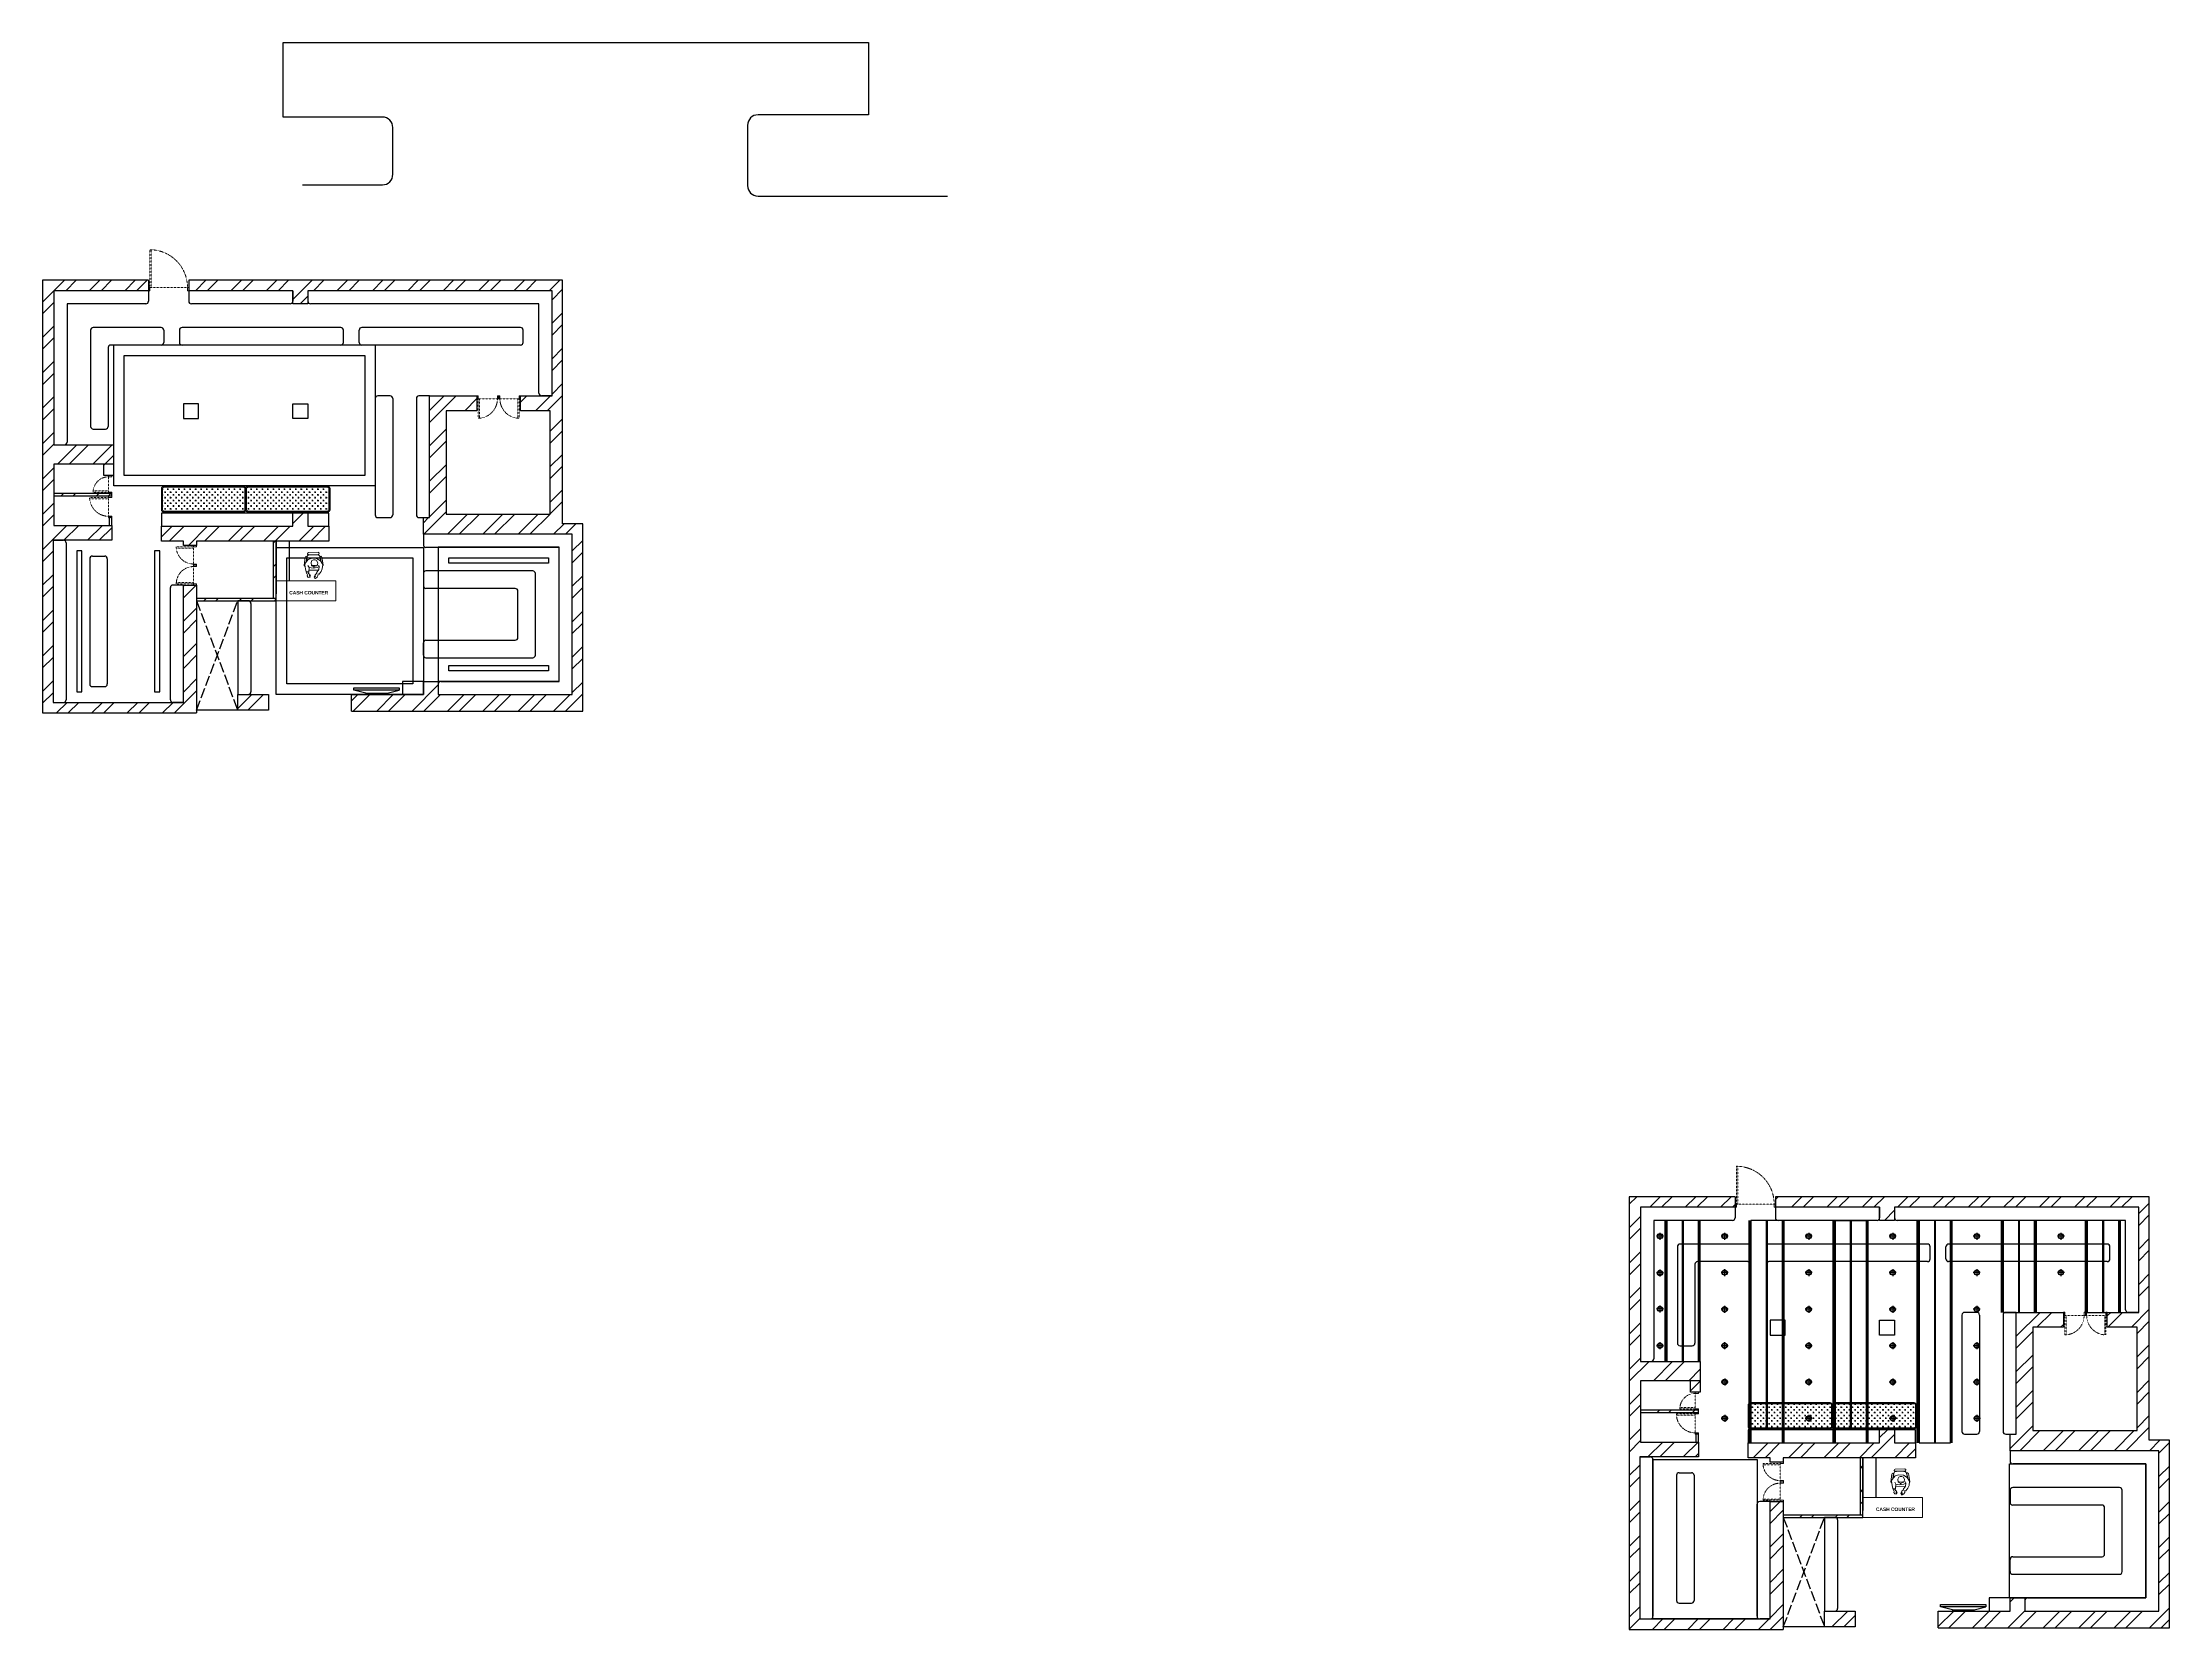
# Model space of a CAD drawing. Header units: inches. Extents: x -4677 to 18437, y -5264 to 2453.
# Drawn here: x 9108 to 11537, y 641 to 2453 of the extents above; entities that cross this region are included whole.
import ezdxf

# ---------------------------------------------------------------- set-up
doc = ezdxf.new("R2010")
doc.units = ezdxf.units.IN
for name, pattern in [('ACAD_ISO02W100', [15, 12, -3]), ('AUDIT_D_060311083008-3', [0]), ('DASHED2', [0.375, 0.25, -0.125]), ('HIDDEN', [0.375, 0.25, -0.125])]:
    doc.linetypes.add(name, pattern=pattern)
for name, color, linetype in [('A-DOOR', 251, 'AUDIT_D_060311083008-3'), ('A-Door-Frame', 1, 'Continuous'), ('A-Door-Swing', 8, 'HIDDEN'), ('IEL-HATCH-002', 7, 'Continuous'), ('PDF11_PDF_CH', 7, 'Continuous')]:
    doc.layers.add(name, color=color, linetype=linetype)
doc.styles.add('HEMI', font='stylu.ttf')

# ---------------------------------------------------------------- blocks, each defined once
blk = doc.blocks.new('*U7')
at = {"layer": 'A-Door-Frame', "lineweight": 5}
for p, q in [((0, -100), (0, 0)), ((668, -100), (668, 0))]:
    blk.add_line(p, q, dxfattribs=at)
for points in [[(0, -100), (40, -100), (40, 0), (0, 0)], [(668, -100), (628, -100), (628, 0), (668, 0)]]:
    blk.add_lwpolyline(points, dxfattribs=at)
at = {"layer": 'A-Door-Swing', "linetype": 'DASHED2', "lineweight": 5}
blk.add_line((45, 0), (633, 0), dxfattribs=at)
blk.add_lwpolyline([(40, 0), (40, 588), (80, 588), (80, 0)], close=True, dxfattribs=at)
blk.add_arc((40, 0), 588, 360, 90, dxfattribs=at)
blk = doc.blocks.new('*U8')
at = {"layer": 'A-Door-Frame', "lineweight": 5}
for p, q in [((0, -100), (0, 0)), ((559, -100), (559, 0))]:
    blk.add_line(p, q, dxfattribs=at)
for points in [[(0, -100), (40, -100), (40, 0), (0, 0)], [(559, -100), (519, -100), (519, 0), (559, 0)]]:
    blk.add_lwpolyline(points, dxfattribs=at)
at = {"layer": 'A-Door-Swing', "linetype": 'DASHED2', "lineweight": 5}
blk.add_line((44, 0), (523, 0), dxfattribs=at)
blk.add_lwpolyline([(40, 0), (40, 479), (80, 479), (80, 0)], close=True, dxfattribs=at)
blk.add_arc((40, 0), 479, 360, 90, dxfattribs=at)
blk = doc.blocks.new('wf')
at = {"layer": 'PDF11_PDF_CH', "lineweight": 5}
for points in [[(-7100.9, -1901.8), (-7102, -1910.7)], [(-7099.7, -1906.9), (-7099, -1901.7)], [(-7096.8, -1917.9), (-7099.6, -1918.3)], [(-7097.2, -1918.9), (-7099.6, -1919.5)], [(-7098.2, -1897.2), (-7098.2, -1897.6)], [(-7096.4, -1913.3), (-7097.7, -1911.1)], [(-7086, -1895.9), (-7097.3, -1896.2)], [(-7097.2, -1898.6), (-7086, -1898.3)], [(-7096, -1916.3), (-7086, -1916.1)], [(-7095.8, -1898.9), (-7087.3, -1898.6)], [(-7093.6, -1910.3), (-7092.5, -1910.8), (-7090.8, -1911.1), (-7089.2, -1910.8), (-7087.8, -1911.2), (-7086.9, -1910.1), (-7086.6, -1908), (-7087.8, -1905.3), (-7089.5, -1904.4), (-7091.4, -1904.5), (-7093.1, -1905.3), (-7094.2, -1907.6), (-7093.6, -1911.2), (-7091.5, -1912.1), (-7091, -1913.1), (-7090.6, -1913), (-7090.2, -1912), (-7088.2, -1911.2)], [(-7085, -1912.1), (-7085.5, -1910.8)], [(-7084.1, -1900.9), (-7083.2, -1906)], [(-7082.8, -1900.3), (-7082.9, -1900.4)], [(-7081.9, -1901.3), (-7080.4, -1910.1)]]:
    blk.add_lwpolyline(points, dxfattribs=at)
for points in [[(-7102, -1910.7, 0.414214), (-7101, -1911.6), (-7101.1, -1911.6)], [(-7099, -1901.8, 0.414213), (-7100, -1900.8), (-7099.9, -1900.8)], [(-7099.3, -1906.5), (-7098.7, -1901.3, -0.458817), (-7095.7, -1898.8)], [(-7085.9, -1898.3, 0.414213), (-7085, -1897.3), (-7085, -1896.9)], [(-7082.8, -1906.5), (-7083.7, -1901.4, -0.414214), (-7082.8, -1900.4)]]:
    blk.add_lwpolyline(points, format="xyb", dxfattribs=at)
blk.add_lwpolyline([(-7096.5, -1913.3), (-7091.8, -1913.9), (-7087.3, -1913.3), (-7085, -1912.1), (-7085.4, -1915.6), (-7088.1, -1919.3), (-7087.7, -1919.7), (-7089.4, -1921.4), (-7090.6, -1924), (-7090.1, -1924.2), (-7089.1, -1922.9), (-7089.3, -1923.9), (-7090.2, -1925.4), (-7089.1, -1925.6), (-7087.2, -1924.3), (-7086.3, -1922.7), (-7086.2, -1920.4), (-7085.1, -1921), (-7082.6, -1917.9), (-7081.3, -1914.9), (-7080.7, -1909.7), (-7083.4, -1905.7), (-7087.8, -1903.1), (-7092.8, -1902.5), (-7097.3, -1903.9), (-7100.6, -1908), (-7101.3, -1910), (-7100.6, -1914.7), (-7099.7, -1918.3), (-7099.5, -1919.4), (-7098.3, -1921.5), (-7098.7, -1922.7), (-7097.4, -1924.5), (-7095.5, -1924.4), (-7095.2, -1923.9), (-7096.1, -1922.8), (-7096, -1922), (-7095.2, -1922.9), (-7094.7, -1922.7), (-7095.5, -1921.2), (-7097, -1920.2), (-7097.2, -1918.9), (-7096.7, -1918.9), (-7096.9, -1917.8), (-7096.7, -1917.7)], close=True, dxfattribs=at)
for centre, radius, start, end in [((-7101.1, -1910.5), 1.15, 271.0278, 275.4764), ((-7099.8, -1901.8), 0.983, 91.192, 181.192), ((-7097.2, -1897.3), 0.983, 90.3735, 180.3735), ((-7097.2, -1897.6), 0.983, 180.9887, 270.9888), ((-7096.1, -1912.3), 4.02, 263.3806, 271.247), ((-7086.7, -1901.3), 2.61, 5.8667, 102.464), ((-7085.9, -1897), 0.983, 1.8072, 91.8073), ((-7086.1, -1912.1), 4.02, 271.5931, 275.6031), ((-7082.9, -1901.4), 0.983, 1.604, 91.604), ((-7081.3, -1910.2), 0.983, 295.8673, 1.5711)]:
    blk.add_arc(centre, radius, start, end, dxfattribs=at)
blk = doc.blocks.new('*U12')
at = {"layer": 'A-Door-Frame', "lineweight": 5}
for p, q in [((0, -100), (0, 0)), ((682, -100), (682, 0))]:
    blk.add_line(p, q, dxfattribs=at)
for points in [[(0, -100), (40, -100), (40, 0), (0, 0)], [(682, -100), (642, -100), (642, 0), (682, 0)]]:
    blk.add_lwpolyline(points, dxfattribs=at)
at = {"layer": 'A-Door-Swing', "linetype": 'DASHED2', "lineweight": 5}
blk.add_line((45, 0), (647, 0), dxfattribs=at)
blk.add_lwpolyline([(40, 0), (40, 602), (80, 602), (80, 0)], close=True, dxfattribs=at)
blk.add_arc((40, 0), 602, 360, 90, dxfattribs=at)
blk = doc.blocks.new('*U13')
at = {"layer": 'A-Door-Frame', "lineweight": 5}
for p, q in [((0, -100), (0, 0)), ((614, -100), (614, 0))]:
    blk.add_line(p, q, dxfattribs=at)
for points in [[(0, -100), (40, -100), (40, 0), (0, 0)], [(614, -100), (574, -100), (574, 0), (614, 0)]]:
    blk.add_lwpolyline(points, dxfattribs=at)
at = {"layer": 'A-Door-Swing', "linetype": 'DASHED2', "lineweight": 5}
blk.add_line((45, 0), (578, 0), dxfattribs=at)
blk.add_lwpolyline([(40, 0), (40, 534), (80, 534), (80, 0)], close=True, dxfattribs=at)
blk.add_arc((40, 0), 534, 360, 90, dxfattribs=at)
blk = doc.blocks.new('erh')
at = {"ltscale": 7}
for p, q in [((3599.4, 764.2), (3585.8, 760.7)), ((3624, 764.2), (3637.6, 760.7))]:
    blk.add_line(p, q, dxfattribs=at)
for p, q in [((3624, 765.5), (3599.4, 765.5)), ((3599.4, 765.5), (3599.4, 764.2)), ((3624, 764.2), (3599.4, 764.2)), ((3624, 764.2), (3624, 765.5))]:
    blk.add_line(p, q)
blk.add_lwpolyline([(3585.8, 760.7), (3637.6, 760.7), (3637.6, 758), (3585.8, 758)], close=True, dxfattribs=at)
blk = doc.blocks.new('*U9')
at = {"layer": 'A-Door-Frame', "lineweight": 5}
for p, q in [((0, -100), (0, 0)), ((1255, -100), (1255, 0))]:
    blk.add_line(p, q, dxfattribs=at)
for points in [[(0, -100), (40, -100), (40, 0), (0, 0)], [(1255, -100), (1215, -100), (1215, 0), (1255, 0)]]:
    blk.add_lwpolyline(points, dxfattribs=at)
at = {"layer": 'A-Door-Swing', "linetype": 'DASHED2', "lineweight": 5}
blk.add_line((51, 0), (1225, 0), dxfattribs=at)
blk.add_lwpolyline([(40, 0), (40, 1175), (80, 1175), (80, 0)], close=True, dxfattribs=at)
blk.add_arc((40, 0), 1175, 360, 90, dxfattribs=at)
blk = doc.blocks.new('wef')
at = {"layer": 'IEL-HATCH-002', "true_color": 0xc7c8ca, "transparency": 33554687}
h = blk.add_hatch(dxfattribs=at)
h.set_pattern_fill('ANSI32', color=9, scale=3)
h.paths.add_polyline_path([(9186.5, 855.4), (9120.5, 855.4), (9120.5, 925.4), (9177.5, 925.4), (9188.5, 925.4), (9188.5, 947.4), (9120.5, 947.4), (9120.5, 1123.4), (9228.5, 1123.4), (9228.5, 1135.4), (9107.5, 1135.4), (9107.5, 641.4), (9283.5, 641.4), (9283.5, 644.4), (9283.5, 769.4), (9283.5, 787.4), (9268.5, 787.4), (9268.5, 653.4), (9256.5, 653.4), (9119.5, 653.4), (9119.5, 838.4), (9131.5, 838.4), (9186.5, 838.4)])
h.paths.add_polyline_path([(9701.5, 1135.4), (9274.5, 1135.4), (9274.5, 1123.4), (9393.5, 1123.4), (9393.5, 1111.4), (9393.5, 1108.4), (9410.5, 1108.4), (9410.5, 1123.4), (9689.5, 1123.4), (9689.5, 1003.4), (9677.5, 1003.4), (9653.5, 1003.4), (9653.5, 986.4), (9687.5, 986.4), (9687.5, 868.4), (9568.5, 868.4), (9568.5, 986.4), (9603.5, 986.4), (9603.5, 1003.4), (9549.5, 1003.4), (9549.5, 864.4), (9542.5, 864.4), (9542.5, 845.4), (9712.5, 845.4), (9712.5, 662.4), (9559.5, 662.4), (9559.5, 674.4), (9559.5, 677.4), (9542.5, 677.4), (9542.5, 662.4), (9518.5, 662.4), (9460.5, 662.4), (9460.5, 643.4), (9724.5, 643.4), (9724.5, 857.4), (9701.5, 857.4)])
h.paths.add_polyline_path([(9434.5, 854.4), (9410.5, 854.4), (9410.5, 869.4), (9393.5, 869.4), (9393.5, 854.4), (9359.5, 854.4), (9243.5, 854.4), (9243.5, 837.4), (9268.5, 837.4), (9268.5, 832.4), (9283.5, 832.4), (9283.5, 837.4), (9359.5, 837.4), (9434.5, 837.4)])
h.paths.add_polyline_path([(9365.5, 662.4), (9330.5, 662.4), (9330.5, 644.4), (9365.5, 644.4)], flags=17)
h.paths.add_polyline_path([(9374.5, 837.4), (9371.5, 837.4), (9371.5, 772.4), (9374.5, 772.4)], flags=17)
h.paths.add_polyline_path([(9374.5, 772.4), (9371.5, 772.4), (9283.5, 772.4), (9283.5, 769.4), (9374.5, 769.4)], flags=17)
h.paths.add_polyline_path([(9188.5, 925.4), (9177.5, 925.4), (9177.5, 912.3), (9182.9, 912.3), (9182.9, 912.4), (9186.5, 912.4), (9188.5, 912.3)], flags=17)
h.paths.add_polyline_path([(9186.5, 891.9), (9182.9, 891.9), (9120.5, 891.9), (9120.5, 888.9), (9186.5, 888.9)], flags=17)
h.paths.add_polyline_path([(9186.5, 864.4), (9183.5, 864.4), (9183.5, 855.4), (9186.5, 855.4)], flags=17)
at = {"layer": 'IEL-HATCH-002', "true_color": 0x939598, "transparency": 33554687}
h = blk.add_hatch(dxfattribs=at)
h.set_pattern_fill('CROSS', color=252, scale=0.5)
h.set_pattern_definition([(0, (1090.145, 0), (3.175, 3.175), [1.5875, -4.7625]), (90, (1090.939, -0.7937), (-3.175, 3.175), [1.5875, -4.7625])])
h.paths.add_polyline_path([(9338.6, 897.4, 0.414214), (9336.6, 899.4), (9246.6, 899.4, 0.414214), (9244.6, 897.4), (9244.6, 873.4, 0.414214), (9246.6, 871.4), (9336.6, 871.4, 0.414214), (9338.6, 873.4)])
h.paths.add_polyline_path([(9434.6, 897.4, 0.414214), (9432.6, 899.4), (9342.6, 899.4, 0.414214), (9340.6, 897.4), (9340.6, 873.4, 0.414214), (9342.6, 871.4), (9432.6, 871.4, 0.414214), (9434.6, 873.4)])
at = {"color": 252, "true_color": 0x939598}
for p, q in [((9228.5, 1135.4), (9107.5, 1135.4)), ((9107.5, 1135.4), (9107.5, 641.4)), ((9228.5, 1123.4), (9120.5, 1123.4)), ((9120.5, 1123.4), (9120.5, 947.4)), ((9120.5, 1123.4), (9120.5, 1108.4)), ((9228.5, 1135.4), (9228.5, 1123.4)), ((9228.5, 1123.4), (9228.5, 1111.4)), ((9701.5, 1135.4), (9274.5, 1135.4)), ((9274.5, 1135.4), (9274.5, 1123.4)), ((9393.5, 1123.4), (9274.5, 1123.4)), ((9274.5, 1123.4), (9274.5, 1111.4)), ((9393.5, 1108.4), (9393.5, 1123.4)), ((9393.5, 1123.4), (9393.5, 1111.4)), ((9689.5, 1123.4), (9410.5, 1123.4)), ((9410.5, 1123.4), (9410.5, 1108.4)), ((9410.5, 1123.4), (9410.5, 1111.4)), ((9689.5, 1003.4), (9689.5, 1123.4)), ((9701.5, 857.4), (9701.5, 1135.4)), ((9225.5, 1108.4), (9135.5, 1108.4)), ((9135.5, 1108.4), (9135.5, 950.4)), ((9390.5, 1108.4), (9277.5, 1108.4)), ((9410.5, 1108.4), (9393.5, 1108.4)), ((9410.5, 1108.4), (9393.5, 1108.4)), ((9674.5, 1108.4), (9413.5, 1108.4)), ((9674.5, 1006.4), (9674.5, 1108.4)), ((9162.5, 1078.4), (9162.5, 968.4)), ((9242.9, 1081.4), (9165.5, 1081.4)), ((9245.9, 1078.4), (9245.9, 1064.4)), ((9263.9, 1078.4), (9263.9, 1064.4)), ((9448.2, 1081.4), (9266.9, 1081.4)), ((9451.2, 1064.4), (9451.2, 1078.4)), ((9469.2, 1064.4), (9469.2, 1078.4)), ((9653.5, 1081.4), (9472.2, 1081.4)), ((9656.5, 1064.4), (9656.5, 1078.4)), ((9182.5, 1058.4), (9182.5, 968.4)), ((9242.9, 1061.4), (9185.5, 1061.4)), ((9448.2, 1061.4), (9266.9, 1061.4)), ((9653.5, 1061.4), (9472.2, 1061.4)), ((9487.5, 1000.4), (9487.5, 867.4)), ((9504.5, 1003.4), (9490.5, 1003.4)), ((9507.5, 1000.4), (9507.5, 867.4)), ((9534.5, 1000.4), (9534.5, 867.4)), ((9549.5, 1003.4), (9537.5, 1003.4)), ((9549.5, 864.4), (9549.5, 1003.4)), ((9549.5, 1003.4), (9603.5, 1003.4)), ((9603.5, 1003.4), (9603.5, 986.4)), ((9653.5, 986.4), (9653.5, 1003.4)), ((9653.5, 1003.4), (9689.5, 1003.4)), ((9689.5, 1003.4), (9677.5, 1003.4)), ((9285.5, 994.4), (9268.5, 994.4)), ((9268.5, 994.4), (9268.5, 977.4)), ((9268.5, 977.4), (9285.5, 977.4)), ((9285.5, 977.4), (9285.5, 994.4)), ((9603.5, 986.4), (9568.5, 986.4)), ((9568.5, 986.4), (9568.5, 868.4)), ((9687.5, 986.4), (9653.5, 986.4)), ((9687.5, 868.4), (9687.5, 986.4)), ((9165.5, 965.4), (9179.5, 965.4)), ((9120.5, 947.4), (9188.5, 947.4)), ((9120.5, 947.4), (9132.5, 947.4)), ((9120.5, 925.4), (9120.5, 855.4)), ((9177.5, 925.4), (9120.5, 925.4)), ((9188.5, 925.4), (9177.5, 925.4)), ((9177.5, 912.3), (9177.5, 925.4)), ((9188.5, 947.4), (9188.5, 925.4)), ((9188.5, 925.4), (9188.5, 912.3)), ((9188.5, 912.3), (9177.5, 912.3)), ((9186.5, 891.9), (9120.5, 891.9)), ((9186.5, 888.9), (9120.5, 888.9)), ((9186.5, 888.9), (9186.5, 891.9)), ((9120.5, 855.4), (9186.5, 855.4)), ((9186.5, 864.4), (9183.5, 864.4)), ((9183.5, 864.4), (9183.5, 855.4)), ((9186.5, 855.4), (9186.5, 864.4)), ((9186.5, 855.4), (9186.5, 838.4)), ((9434.5, 869.4), (9243.5, 869.4)), ((9243.5, 869.4), (9243.5, 854.4)), ((9243.5, 837.4), (9243.5, 854.4)), ((9393.5, 854.4), (9393.5, 870.4)), ((9393.5, 870.4), (9410.5, 870.4)), ((9410.5, 870.4), (9410.5, 854.4)), ((9410.5, 854.4), (9434.5, 854.4)), ((9434.5, 854.4), (9434.5, 869.4)), ((9434.5, 854.4), (9434.5, 837.4)), ((9490.5, 864.4), (9504.5, 864.4)), ((9537.5, 864.4), (9549.5, 864.4)), ((9542.5, 845.4), (9542.5, 864.4)), ((9568.5, 868.4), (9687.5, 868.4)), ((9724.5, 857.4), (9701.5, 857.4)), ((9724.5, 643.4), (9724.5, 857.4)), ((9186.5, 838.4), (9119.5, 838.4)), ((9119.5, 838.4), (9119.5, 653.4)), ((9119.5, 838.4), (9131.5, 838.4)), ((9134.5, 835.4), (9134.5, 656.4)), ((9268.5, 837.4), (9243.5, 837.4)), ((9268.5, 832.4), (9268.5, 837.4)), ((9283.5, 832.4), (9268.5, 832.4)), ((9283.5, 837.4), (9283.5, 832.4)), ((9371.5, 772.4), (9371.5, 837.4)), ((9374.5, 837.4), (9374.5, 777.4)), ((9374.5, 769.4), (9374.5, 837.4)), ((9389.5, 792.1), (9389.5, 837.4)), ((9712.5, 845.4), (9542.5, 845.4)), ((9542.5, 845.4), (9542.5, 833.4)), ((9697.5, 830.4), (9545.5, 830.4)), ((9697.5, 677.4), (9697.5, 830.4)), ((9712.5, 662.4), (9712.5, 845.4)), ((9161.5, 817.4), (9161.5, 674.4)), ((9164.5, 820.4), (9178.5, 820.4)), ((9181.5, 817.4), (9181.5, 674.4)), ((9667.5, 803.4), (9545.5, 803.4)), ((9253.5, 656.4), (9253.5, 784.4)), ((9268.5, 787.4), (9256.5, 787.4)), ((9268.5, 653.4), (9268.5, 787.4)), ((9268.5, 787.4), (9283.5, 787.4)), ((9283.5, 787.4), (9283.5, 769.4)), ((9542.5, 800.4), (9542.5, 786.4)), ((9647.5, 783.4), (9545.5, 783.4)), ((9650.5, 727.4), (9650.5, 780.4)), ((9670.5, 707.4), (9670.5, 800.4)), ((9283.5, 772.4), (9374.5, 772.4)), ((9283.5, 769.4), (9330.5, 769.4)), ((9283.5, 769.4), (9283.5, 644.4)), ((9283.5, 769.4), (9374.5, 769.4)), ((9330.5, 769.4), (9330.5, 753.4)), ((9330.5, 769.4), (9330.5, 769.4)), ((9342.5, 769.4), (9330.5, 769.4)), ((9330.5, 753.4), (9330.5, 662.4)), ((9345.5, 766.4), (9345.5, 665.4)), ((9542.5, 707.4), (9542.5, 721.4)), ((9545.5, 724.4), (9647.5, 724.4)), ((9545.5, 704.4), (9667.5, 704.4)), ((9164.5, 671.4), (9178.5, 671.4)), ((9330.5, 662.4), (9365.5, 662.4)), ((9330.5, 644.4), (9330.5, 662.4)), ((9330.5, 662.4), (9342.5, 662.4)), ((9365.5, 662.4), (9365.5, 644.4)), ((9460.5, 643.4), (9460.5, 662.4)), ((9460.5, 662.4), (9542.5, 662.4)), ((9542.5, 662.4), (9542.5, 677.4)), ((9542.5, 677.4), (9559.5, 677.4)), ((9559.5, 677.4), (9559.5, 662.4)), ((9559.5, 674.4), (9559.5, 662.4)), ((9559.5, 662.4), (9712.5, 662.4)), ((9562.5, 677.4), (9697.5, 677.4)), ((9107.5, 641.4), (9283.5, 641.4)), ((9119.5, 653.4), (9268.5, 653.4)), ((9119.5, 653.4), (9131.5, 653.4)), ((9268.5, 653.4), (9256.5, 653.4)), ((9330.5, 644.4), (9283.5, 644.4)), ((9283.5, 644.4), (9283.5, 641.4)), ((9365.5, 644.4), (9330.5, 644.4)), ((9460.5, 643.4), (9724.5, 643.4))]:
    blk.add_line(p, q, dxfattribs=at)
at = {"color": 252, "linetype": 'ACAD_ISO02W100', "true_color": 0x939598}
for p, q in [((9283.5, 644.4), (9330.5, 769.4)), ((9283.5, 769.4), (9330.5, 644.4))]:
    blk.add_line(p, q, dxfattribs=at)
at = {"color": 252, "true_color": 0x939598}
for points in [[(9393.5, 977.4), (9393.5, 994.4), (9410.5, 994.4), (9410.5, 977.4)], [(9542.5, 677.4), (9518.5, 677.4), (9518.5, 662.4), (9542.5, 662.4)]]:
    blk.add_lwpolyline(points, close=True, dxfattribs=at)
for points in [[(9339.6, 897.4), (9339.6, 873.4, -0.414214), (9336.6, 870.4), (9246.6, 870.4, -0.414214), (9243.6, 873.4), (9243.6, 897.4, -0.414214), (9246.6, 900.4), (9336.6, 900.4, -0.414214)], [(9338.6, 897.4), (9338.6, 873.4, -0.414214), (9336.6, 871.4), (9246.6, 871.4, -0.414214), (9244.6, 873.4), (9244.6, 897.4, -0.414214), (9246.6, 899.4), (9336.6, 899.4, -0.414214)], [(9435.6, 897.4), (9435.6, 873.4, -0.414214), (9432.6, 870.4), (9342.6, 870.4, -0.414214), (9339.6, 873.4), (9339.6, 897.4, -0.414214), (9342.6, 900.4), (9432.6, 900.4, -0.414214)], [(9434.6, 897.4), (9434.6, 873.4, -0.414214), (9432.6, 871.4), (9342.6, 871.4, -0.414214), (9340.6, 873.4), (9340.6, 897.4, -0.414214), (9342.6, 899.4), (9432.6, 899.4, -0.414214)]]:
    blk.add_lwpolyline(points, format="xyb", close=True, dxfattribs=at)
for points in [[(9243.5, 854.4), (9359.5, 854.4), (9393.5, 854.4)], [(9434.5, 837.4), (9359.5, 837.4), (9283.5, 837.4)]]:
    blk.add_lwpolyline(points, dxfattribs=at)
at = {"color": 252, "lineweight": 5, "true_color": 0x939598}
blk.add_lwpolyline([(9374.5, 769.4), (9374.5, 792.1), (9442.5, 792.1), (9442.5, 769.4)], close=True, dxfattribs=at)
at = {"color": 252, "true_color": 0x939598}
for centre, start, end in [((9225.5, 1111.4), 270, 0), ((9277.5, 1111.4), 180, 270), ((9390.5, 1111.4), 270, 0), ((9413.5, 1111.4), 180, 270), ((9165.5, 1078.4), 90, 180), ((9242.9, 1078.4), 0, 90), ((9266.9, 1078.4), 90, 180), ((9448.2, 1078.4), 0, 90), ((9472.2, 1078.4), 90, 180), ((9653.5, 1078.4), 0, 90), ((9185.5, 1058.4), 90, 180), ((9242.9, 1064.4), 270, 0), ((9266.9, 1064.4), 180, 270), ((9448.2, 1064.4), 270, 0), ((9472.2, 1064.4), 180, 270), ((9653.5, 1064.4), 270, 0), ((9490.5, 1000.4), 90, 180), ((9504.5, 1000.4), 0, 90), ((9537.5, 1000.4), 90, 180), ((9677.5, 1006.4), 180, 270), ((9132.5, 950.4), 270, 0), ((9165.5, 968.4), 180, 270), ((9179.5, 968.4), 270, 0), ((9490.5, 867.4), 180, 270), ((9504.5, 867.4), 270, 0), ((9537.5, 867.4), 180, 270), ((9131.5, 835.4), 0, 90), ((9545.5, 833.4), 180, 270), ((9164.5, 817.4), 90, 180), ((9178.5, 817.4), 0, 90), ((9545.5, 800.4), 90, 180), ((9667.5, 800.4), 0, 90), ((9256.5, 784.4), 90, 180), ((9545.5, 786.4), 180, 270), ((9647.5, 780.4), 0, 90), ((9342.5, 766.4), 0, 90), ((9545.5, 721.4), 90, 180), ((9545.5, 707.4), 180, 270), ((9647.5, 727.4), 270, 0), ((9667.5, 707.4), 270, 0), ((9131.5, 656.4), 270, 0), ((9164.5, 674.4), 180, 270), ((9178.5, 674.4), 270, 0), ((9256.5, 656.4), 180, 270), ((9342.5, 665.4), 270, 0), ((9562.5, 674.4), 90, 180)]:
    blk.add_arc(centre, 3, start, end, dxfattribs=at)
at = {"color": 252, "lineweight": 5, "true_color": 0x939598}
blk.add_blockref('wf', (16508.4, 2720.6), dxfattribs=at)
at = {"color": 252, "true_color": 0x939598, "rotation": 180}
blk.add_blockref('erh', (13100.7, 1428), dxfattribs=at)
at = {"layer": 'A-DOOR', "color": 252, "lineweight": 5, "true_color": 0x939598, "xscale": 0.03666666666666651, "yscale": 0.03666666666666651, "zscale": 0.03666666666666651}
blk.add_blockref('*U9', (9228.5, 1127.1), dxfattribs=at)
at = {"layer": 'A-DOOR', "color": 252, "lineweight": 5, "true_color": 0x939598, "yscale": 0.03666666666666651, "zscale": 0.03666666666666651}
for name, p, xscale, rotation in [('*U12', (9603.5, 999.8), -0.03666666666666651, 180), ('*U12', (9653.5, 999.8), 0.03666666666666651, 180), ('*U8', (9182.9, 891.9), 0.03666666666666651, 90.00000000000001), ('*U7', (9182.9, 888.9), -0.03666666666666651, 90), ('*U13', (9279.9, 832.4), -0.03666666666666651, 90), ('*U13', (9279.9, 787.4), 0.03666666666666651, 90.00000000000001)]:
    blk.add_blockref(name, p, dxfattribs=dict(at, xscale=xscale, rotation=rotation))
at = {"color": 252, "lineweight": 5, "true_color": 0x939598, "insert": (9389.3, 780.6), "char_height": 4, "width": 69.214, "attachment_point": 1, "rotation": 359.9906, "style": 'HEMI'}
blk.add_mtext('{\\fStylus BT|b1|i0|c0|p34;CASH COUNTER}', dxfattribs=at)
blk = doc.blocks.new('ger')
at = {"color": 5}
for p, q in [((6473.1, -970.7), (6473.1, -978.7)), ((6469.1, -974.7), (6477.1, -974.7))]:
    blk.add_line(p, q, dxfattribs=at)
for radius in [3, 2.5]:
    blk.add_circle((6473.1, -974.7), radius, dxfattribs=at)

msp = doc.modelspace()

# ---------------------------------------------------------------- linework, layer by layer
for p, q in [((9382.49, 2368.06), (9382.49, 2453.14)), ((9382.49, 2453.14), (10050.88, 2453.14)), ((10050.88, 2453.14), (10050.88, 2370.63)), ((9495.65, 2368.06), (9382.49, 2368.06)), ((9912.81, 2358.63), (9912.81, 2289.82)), ((10050.88, 2370.63), (9924.81, 2370.63)), ((9507.65, 2302.71), (9507.65, 2356.06)), ((9404.42, 2290.71), (9495.65, 2290.71)), ((9924.81, 2277.82), (10141.2, 2277.82)), ((10962.75, 947.43), (10962.75, 1108.43)), ((10998.75, 947.43), (10998.75, 1108.43)), ((11154.84, 1108.43), (11154.84, 854.43)), ((11154.84, 1108.43), (11190.84, 1108.43)), ((11190.84, 854.43), (11190.84, 1108.43)), ((11154.84, 854.43), (11188.84, 854.43))]:
    msp.add_line(p, q)
at = {"color": 51, "true_color": 0xf7f281}
for p, q in [((10960.75, 947.43), (10960.75, 1108.43)), ((10961.75, 947.43), (10961.75, 1108.43)), ((10999.75, 947.43), (10999.75, 1108.43)), ((11000.75, 947.43), (11000.75, 1108.43)), ((11056.84, 854.43), (11056.84, 1108.43)), ((11057.84, 854.43), (11057.84, 1108.43)), ((11095.84, 854.43), (11095.84, 1108.43)), ((11096.84, 854.43), (11096.84, 1108.43)), ((11152.84, 854.43), (11152.84, 1108.43)), ((11153.84, 854.43), (11153.84, 1108.43)), ((11191.84, 854.43), (11191.84, 1108.43)), ((11192.84, 854.43), (11192.84, 1108.43)), ((11248.84, 854.43), (11248.84, 1108.43)), ((11249.84, 854.43), (11249.84, 1108.43)), ((11287.84, 854.43), (11287.84, 1108.43)), ((11288.84, 854.43), (11288.84, 1108.43)), ((11344.84, 1003.43), (11344.84, 1108.43)), ((11345.84, 1003.43), (11345.84, 1108.43)), ((11383.84, 1003.43), (11383.84, 1108.43)), ((11384.84, 1003.43), (11384.84, 1108.43)), ((11440.84, 1003.43), (11440.84, 1108.43)), ((11441.84, 1003.43), (11441.84, 1108.43)), ((11479.84, 1003.43), (11479.84, 1108.43)), ((11480.84, 1003.43), (11480.84, 1108.43))]:
    msp.add_line(p, q, dxfattribs=at)
at = {"color": 2}
for p, q in [((10980.25, 1108.43), (10980.25, 947.43)), ((10981.25, 1108.43), (10981.25, 947.43))]:
    msp.add_line(p, q, dxfattribs=at)
at = {"color": 41, "true_color": 0xf4ee51}
for p, q in [((11076.34, 1108.43), (11076.34, 869.43)), ((11077.34, 1108.43), (11077.34, 869.43)), ((11172.34, 1108.43), (11172.34, 869.43)), ((11173.34, 1108.43), (11173.34, 869.43)), ((11268.34, 1108.43), (11268.34, 854.43)), ((11269.34, 1108.43), (11269.34, 854.43)), ((11364.34, 1108.43), (11364.34, 1003.43)), ((11365.34, 1108.43), (11365.34, 1003.43)), ((11460.34, 1108.43), (11460.34, 1003.43)), ((11461.34, 1108.43), (11461.34, 1003.43))]:
    msp.add_line(p, q, dxfattribs=at)
for points in [[(9487.53, 1946.92), (9188.87, 1946.92), (9188.87, 2107.87), (9487.53, 2107.87)], [(9475.53, 1958.92), (9200.87, 1958.92), (9200.87, 2095.87), (9475.53, 2095.87)], [(9146.53, 1872.74), (9146.53, 1711.87), (9152.53, 1711.87), (9152.53, 1872.74)], [(9235.53, 1711.87), (9241.53, 1711.87), (9241.53, 1872.74), (9235.53, 1872.74)], [(9374.53, 1876.79), (9542.53, 1876.79), (9542.53, 1708.87), (9374.53, 1708.87)], [(9559.53, 1723.87), (9697.53, 1723.87), (9697.53, 1876.87), (9559.53, 1876.87)], [(9386.53, 1864.79), (9530.53, 1864.79), (9530.53, 1720.87), (9386.53, 1720.87)], [(9571.53, 1864.87), (9685.53, 1864.87), (9685.53, 1858.87), (9571.53, 1858.87)], [(9685.53, 1741.87), (9685.53, 1735.87), (9571.53, 1735.87), (9571.53, 1741.87)], [(10962.75, 947.43), (10998.75, 947.43), (10998.75, 1108.43), (10962.75, 1108.43)], [(11058.84, 854.43), (11094.84, 854.43), (11094.84, 1108.43), (11058.84, 1108.43)], [(11286.84, 1108.43), (11250.84, 1108.43), (11250.84, 854.43), (11286.84, 854.43)], [(11382.84, 1108.43), (11346.84, 1108.43), (11346.84, 1003.43), (11382.84, 1003.43)], [(11478.84, 1108.43), (11442.84, 1108.43), (11442.84, 1003.43), (11478.84, 1003.43)], [(10946.84, 835.43), (11065.84, 835.43), (11065.84, 653.43), (10946.84, 653.43)], [(11509.84, 677.43), (11354.03, 677.43), (11354.03, 830.43), (11509.84, 830.43)]]:
    msp.add_lwpolyline(points, close=True)
for centre, start, end in [((9495.65, 2356.06), 0, 90), ((9924.81, 2358.63), 90, 180), ((9495.65, 2302.71), 270, 0), ((9924.81, 2289.82), 180, 270)]:
    msp.add_arc(centre, 12, start, end)

# ---------------------------------------------------------------- block references
for p in [(0, 1046.44), (1812.31, 0)]:
    msp.add_blockref('wef', p)
at = {"rotation": 270}
for p in [(11929.56, 7563.5), (12003.48, 7563.5), (12099.48, 7563.5), (12195.48, 7563.5), (12291.48, 7563.5), (12387.48, 7563.5), (11929.56, 7521.5), (12003.48, 7522), (12099.48, 7522), (12195.48, 7522), (12291.48, 7522), (12387.48, 7522), (11929.56, 7480.5), (12003.48, 7480), (12099.48, 7480), (12195.48, 7480), (12291.48, 7480), (11929.56, 7438.5), (12003.48, 7438.5), (12099.48, 7438.5), (12195.48, 7438.5), (12291.48, 7438.5), (12003.51, 7397), (12099.51, 7397), (12195.51, 7397), (12291.51, 7397), (12003.54, 7355.5), (12099.54, 7355.5), (12195.54, 7355.5), (12291.54, 7355.5)]:
    msp.add_blockref('ger', p, dxfattribs=at)

doc.saveas('drawing.dxf')
